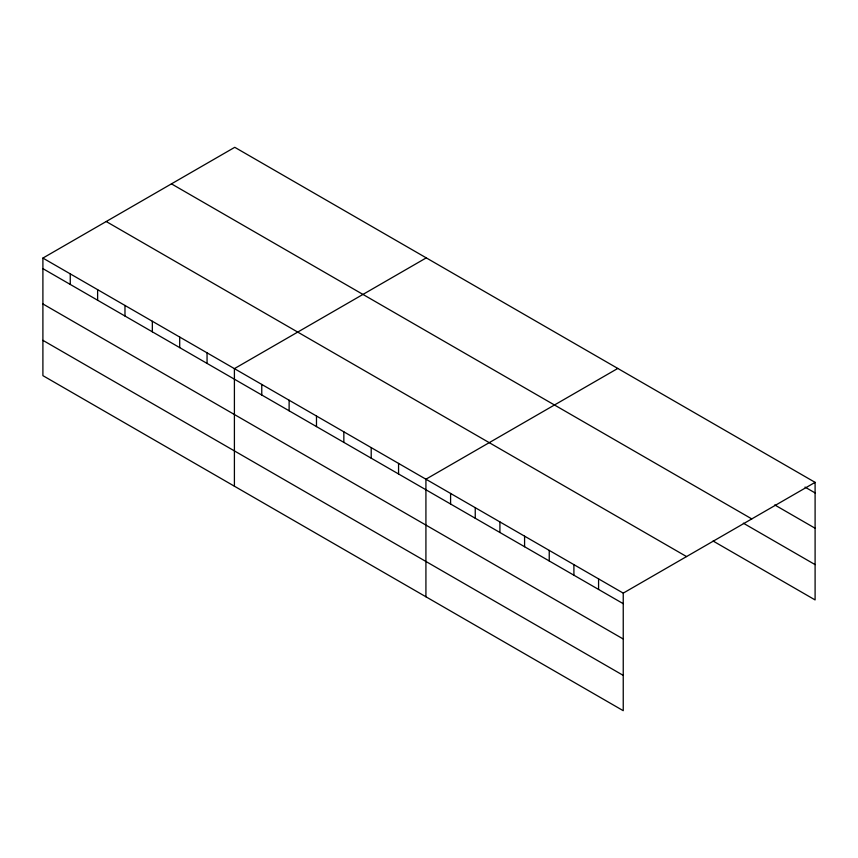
<?xml version="1.0" encoding="UTF-8"?>
<svg xmlns="http://www.w3.org/2000/svg" width="858" height="858" viewBox="0 0 858 858"><rect width="100%" height="100%" fill="white"/><g stroke="black" fill="none" stroke-linecap="round" stroke-linejoin="round"><path stroke-width="1.29" d="M623.24 639.006L623.24 593.125L42.9 258.076L42.9 375.643L623.24 710.692L623.24 639.006L42.9 303.946M713.084 541.023L815.1 599.924L815.1 482.357L234.76 147.308L42.9 258.076M426.276 257.872L234.406 368.64L234.406 486.207M617.781 368.436L425.922 479.214L425.922 596.782M623.24 593.125L815.1 482.357M805.008 487.097L815.1 492.921M774.742 504.933L815.1 528.238M171.45 183.859L751.78 518.908M743.35 523.187L815.1 564.618M106.22 221.525L686.55 556.574M42.9 268.64L623.24 603.689M42.9 340.336L623.24 675.385M598.573 578.893L598.573 589.457M573.905 564.65L573.905 575.214M549.238 550.407L549.238 560.971M524.581 536.175L524.581 546.739M499.914 521.932L499.914 532.496M475.246 507.689L475.246 518.253M450.589 493.447L450.589 504.011M398.562 463.417L398.562 473.981M371.203 447.619L371.203 458.183M343.844 431.821L343.844 442.385M316.484 416.033L316.484 426.598M289.125 400.236L289.125 410.8M261.765 384.438L261.765 395.002M207.057 352.853L207.057 363.417M179.697 337.055L179.697 347.619M152.338 321.257L152.338 331.821M124.978 305.459L124.978 316.023M97.619 289.661L97.619 300.236M70.259 273.874L70.259 284.438"/></g></svg>
